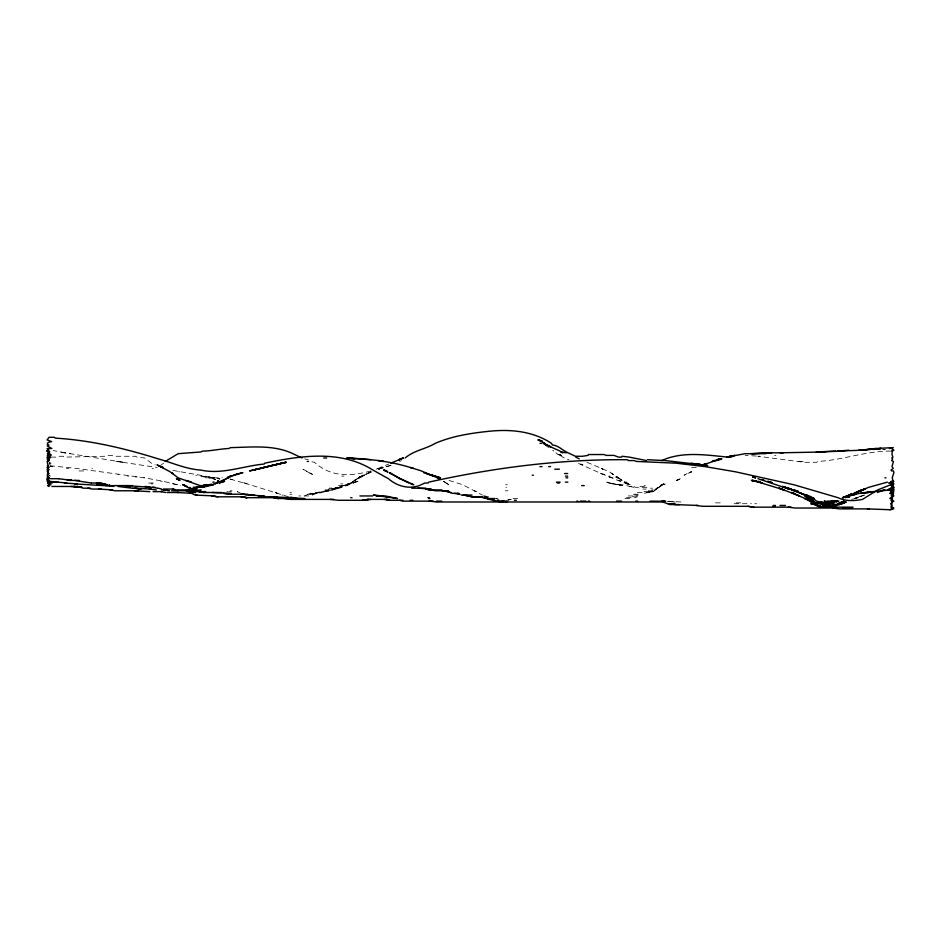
<?xml version="1.0" encoding="UTF-8"?>
<svg xmlns="http://www.w3.org/2000/svg" width="941" height="941" viewBox="0 0 941 941"><rect width="100%" height="100%" fill="white"/><g stroke="black" fill="none" stroke-linecap="round" stroke-linejoin="round"><path stroke-width="0.71" stroke-dasharray="4.71 3.53" d="M49.485 464.031L49.755 462.302M49.355 470.065L49.65 469.206M161.252 464.889L163.593 463.172M659.794 486.462L655.312 489.908L663.664 483.874L653.407 491.637L647.137 492.496M656.477 489.049L657.5 488.191M660.841 485.603L659.617 486.462L665.005 483.874L661.817 484.733L665.428 483.874L661.535 484.733L666.451 483.874L661.252 484.733L653.477 490.779L643.668 493.366L653.125 491.637L648.396 492.496M219.712 479.557L217.159 481.286L219.971 479.557M363.92 475.24L370.836 471.794L350.711 483.015L336.866 488.191L340.336 487.32L329.138 488.191M363.802 475.24L343.536 486.462L336.678 488.191M371.907 471.794L358.286 477.828L370.813 471.794M358.85 477.828L353.146 481.286L358.921 477.828L357.451 478.698M217.077 481.286L218.618 480.428M307.954 494.225L304.755 495.954M359.662 476.969L358.168 477.828L363.308 475.24L358.039 477.828L361.462 476.111M360.474 476.969L362.062 476.111M399.749 461.443L401.372 460.572M348.37 483.874L346.5 484.733L351.699 482.145M360.379 476.969L363.979 475.24L362.085 476.111M357.415 481.286L342.453 487.32L326.562 491.637L319.387 491.637M357.78 481.286L346.17 485.603L349.205 484.733M864.591 495.084L854.875 498.542L864.038 495.084M378.717 469.206L392.526 464.889L376.271 469.206L388.739 464.031M376.259 469.206L378.329 468.347M307.613 494.225L325.939 490.779L357.945 481.286M352.993 483.015L355.275 482.145M858.721 496.813L861.191 495.954M370.825 470.935C353.534 475.781 335.255 477.334 319.999 466.618L314.353 462.302L310.095 461.443M334.867 488.191L332.079 489.049L337.878 487.32M854.487 498.542L858.427 497.683L851.581 499.4M340.807 486.462L346.935 484.733L343.818 485.603M332.302 489.908L338.748 488.191L335.419 489.049M325.704 491.637L328.974 490.779L318.434 493.366L309.812 493.366M506.717 500.271L511.175 499.4L508.905 499.836M310.459 494.225L315.694 493.366M309.083 494.225L320.222 492.496L314.306 493.366L319.128 492.496L314.812 493.366L318.776 492.496L310.236 495.954L298.767 495.954M890.762 451.092C865.779 450.868 842.43 460.302 817.658 461.443L816.764 462.302L804.355 462.302L757.928 456.267L759.987 456.267L745.213 455.397M560.024 454.538L558.025 454.538L554.802 451.951M774.643 455.397L775.949 455.397M51.155 457.126L56.789 457.126L58.001 456.267L63.023 456.267L64.153 457.126L104.545 456.267L106.451 455.397L111.744 455.397L113.932 456.267L135.622 456.267L136.916 457.126L144.655 457.985L152.442 464.031L155.265 464.889M308.26 459.714L304.743 458.855M115.743 461.443L123.377 462.302L59.424 451.951L70.528 453.68M798.521 461.443L804.649 461.443M122.824 462.302L157.147 467.477M48.72 464.031L50.755 464.031L50.873 463.172L49.097 462.302M50.038 465.76L75.986 468.347L144.526 477.828L163.275 481.286L180.331 485.603M50.085 466.618L52.449 466.618L50.108 466.042M691.611 467.477L696.446 467.477M66.352 468.347L68.94 468.347M91.924 468.347L92.547 468.347M152.054 468.347L153.348 468.347M79.079 470.935L85.078 470.935M178.708 471.794L179.637 471.794M578.527 463.454L601.04 473.523M117.954 474.382L118.613 474.382M195.763 475.24L196.951 475.24M127.506 476.111L128.87 476.111M200.633 476.111L219.912 478.698L207.62 476.969L215.513 477.828M341.806 476.111L344.041 476.111M608.862 476.111L610.097 476.111M135.375 476.969L137.163 476.969M203.421 476.969L205.973 476.969M143.808 477.828L144.526 477.828M205.456 477.828L222.429 477.828M160.793 481.286L162.252 481.286M625.883 482.145L627.153 482.145M148.619 483.015L153.465 483.015M608.768 483.015L617.025 484.733L606.745 482.145L613.414 483.874L607.192 482.145L609.121 483.015M150.972 483.874L152.854 483.874M340.724 483.874L342.712 483.874M614.332 483.874L622.542 485.603L615.955 483.874M600.405 473.523L604.581 474.382L600.887 473.523L617.966 480.428L622.248 481.286L618.178 480.428L627.153 483.874M505.588 484.733L507.328 484.733M618.39 484.733L623.683 484.733M338.501 485.603L342.442 485.603M644.115 485.603L645.338 485.603M639.868 486.462L644.409 486.462M337.301 487.32L338.795 487.32M505.846 487.32L506.54 487.32M646.843 487.32L635.598 487.32L633.599 486.462L635.693 487.32M650.49 488.191L652.431 488.191M328.597 489.049L333.926 489.049M642.868 489.049L646.244 489.049M324.974 489.908L328.68 489.908M651.548 489.908L653.313 489.908M230.274 490.779L232.051 490.779M327.668 490.779L329.068 490.779M505.305 490.779L507.94 490.779M648.278 490.779L653.407 490.779M226.899 491.637L227.722 491.637M228.698 491.637L231.286 491.637M644.02 491.637L648.549 491.637M649.972 491.637L653.407 491.637M289.946 492.496L291.345 492.496M319.669 492.496L321.257 492.496M637.363 492.496L643.479 492.496M289.804 494.225L291.922 494.225M633.364 494.225L639.362 494.225M282.041 495.084L283.206 495.084M634.516 495.084L638.233 495.084M628.306 495.954L637.551 495.954M632.623 496.813L638.01 496.813M626.435 497.683L636.187 497.683M513.021 498.542L520.138 498.542M624.953 498.542L631.493 498.542M681.061 501.988L667.451 501.271L674.438 501.988L668.757 501.612M715.525 502.859L721.735 502.859M736.168 502.859L741.52 502.859M734.098 503.717L751.412 503.717M754.776 503.717L756.576 503.717M667.404 501.471L676.003 501.988M201.927 476.111L210.066 476.969L172.144 470.288M488.45 496.636L483.239 495.954L485.744 496.295M117.613 461.443L123.742 462.302M483.709 495.954L486.603 496.377M230.18 479.122L247.001 483.874L242.072 482.145M177.708 484.733L169.462 483.015M64.953 452.809L53.143 450.516M230.027 479.122L232.192 479.557M626.624 483.874L625.153 483.015L630.799 484.733L627.247 483.874L630.294 484.733L620.837 479.557M288.499 496.813L244.507 483.015M558.142 454.538L561.389 455.397L558.542 454.538L565.847 458.855L568.917 459.714M498.953 499.4L495.989 498.542L498.836 499.4M449.092 480.428L462.654 484.733L482.368 495.084M240.955 493.366L237.238 491.637L239.708 492.79M618.978 484.733L620.978 485.603L619.225 484.733M587.019 462.302L609.403 471.794L622.083 480.428L617.002 476.969L622.083 480.428L620.837 479.557M618.378 477.828L619.554 478.698L616.861 476.969L619.601 478.698L616.931 476.969M443.458 481.286L448.81 484.733L443.47 481.286L444.975 482.145M624.612 482.145L625.977 483.015M552.743 450.221L553.755 451.092M547.65 446.775L548.556 447.634M49.532 475.24L50.438 476.111M49.367 475.24L49.45 476.111M353.357 481.286L352.157 482.145L353.357 481.286M657.3 488.191L656.018 489.049L657.3 488.191M354.063 481.286L347.547 484.733L354.063 481.286M687.201 473.523L684.072 475.24L691.435 471.794L687.201 473.523M356.027 479.557L354.522 480.428L356.027 479.557M663.64 483.874L662.111 484.733L663.664 483.874M678.379 479.557L676.826 480.428L680.519 478.698L676.697 480.428L680.625 478.698L678.379 479.557M691.435 471.794L689.694 472.653L691.529 471.794M680.284 478.698L676.555 480.428L680.284 478.698M349.346 483.874L347.37 484.733L349.417 483.874M856.733 497.683L854.475 498.542L856.733 497.683M381.011 468.347L378.658 469.206L383.693 467.477L380.94 468.347M314.882 493.366L312.271 494.225L314.953 493.366M329.079 489.908L326.045 490.779L329.079 489.908M510.775 499.4L508.116 499.977L510.775 499.4M885.552 449.363L882.799 449.61L885.552 449.363M633.858 487.32L626.283 485.603L633.858 487.32M213.301 478.698L209.173 477.828L215.63 479.557L213.301 478.698M612.897 477.828L609.274 476.969L612.897 477.828M310.506 473.523L302.978 469.206L312.518 474.382L310.506 473.523M277.548 493.366L275.301 492.496L279.206 494.225L277.548 493.366M582.879 464.889L580.738 464.031L582.773 464.889M560.977 455.397L558.942 454.538L560.93 455.397M476.122 491.637L474.57 490.779L476.099 491.637M617.249 477.828L615.708 476.969L618.778 478.698L617.249 477.828M602.875 469.206L601.452 468.347L602.875 469.206M613.179 474.382L611.921 473.523L613.144 474.382M448.739 484.733L447.587 483.874L448.739 484.733"/><path stroke-width="1.41" d="M47.732 476.111L48.414 471.794L47.626 468.347L48.485 467.477L47.132 461.443L48.638 460.572L47.72 459.714L48.579 458.855L47.344 455.397L49.555 453.68L48.473 452.809L48.779 451.951L47.156 451.092L48.685 450.221L47.109 448.504L51.837 448.504L47.191 445.916L48.92 445.046L47.262 444.187L48.097 442.458L51.614 441.6L47.062 439.87L49.097 437.283L54.108 437.283L55.507 438.141C90.571 440.223 124.8 448.41 158.217 458.855C172.368 462.737 186.177 469.218 200.845 470.065C221.829 474.829 243.237 465.936 264.221 464.031L264.75 463.172C300.132 455.785 340.43 449.539 372.965 470.065L388.445 478.698C396.937 486.085 408.382 489.379 419.251 485.603L424.897 483.015L428.084 483.015L428.72 482.145C493.79 467.689 560.213 459.114 627.282 459.714L628.459 460.572L634.175 460.572L636.481 461.443L675.956 463.172L705.103 466.618L735.427 471.794L793.839 484.733L837.984 497.683C845.394 501.447 854.722 500.977 862.521 499.4L877.682 489.908L892.891 483.874L891.421 484.733L893.397 484.733L891.268 485.603L892.938 485.603L892.15 486.462L893.444 486.462L889.692 489.049M892.092 483.874L893.162 481.286L892.221 477.828L893.915 472.653L893.491 470.935L891.68 470.935L890.998 470.065L893.303 468.347L891.997 466.618L893.421 461.443L891.692 460.572L892.656 458.855L891.739 457.985L892.915 457.126L891.997 454.538L892.268 451.092L893.891 450.221L892.009 448.504L892.586 447.634M48.379 477.828L47.226 476.111L48.073 472.653L47.215 470.065L48.414 470.065L47.862 467.477M66.717 479.557L71.069 480.428L71.281 479.557M47.779 481.286L47.673 478.698L49.097 477.828L49.567 478.698L47.438 479.557L47.862 480.428L52.12 483.015L47.615 483.015L50.955 484.733L47.568 485.603L49.05 486.462L47.426 479.557M109.485 484.733L109.18 485.603L111.861 485.603M48.744 454.538L49.097 453.68M47.709 476.969L47.885 478.698M47.438 481.286L47.05 477.828M892.891 486.462L891.48 488.191L893.55 489.049C877.694 492.449 860.415 490.79 845.5 497.683M213.019 484.733L213.631 483.874M47.438 474.382L48.379 472.653L47.297 471.794M48.297 468.347L47.368 469.206L48.097 470.935L47.532 471.794L48.908 473.523M47.756 474.382L48.709 473.523M48.05 461.443L49.073 460.572L47.779 459.714L48.991 458.855L48.026 457.985L50.532 457.126L48.309 456.267L51.049 455.397L51.061 454.538L47.403 453.68L49.214 451.951L47.168 451.092L47.179 450.221L48.85 450.221M405.148 457.985C413.934 450.41 425.708 449.092 435.295 443.317C452.445 435.965 471.065 433.142 489.402 431.249C510.939 429.025 533.171 431.284 551.438 443.317L552.52 445.046C558.46 445.375 562.659 450.598 567.999 452.809L575.386 456.267L582.491 456.267L588.019 455.397L588.454 454.538L604.381 454.538L605.957 455.397L613.991 455.397L618.531 457.126L621.625 457.126L622.154 456.267L629.376 457.126L646.549 460.572M215.042 483.874L231.815 476.111L242.331 472.653M889.88 509.751L892.809 508.034L890.892 507.164L891.55 505.446L890.645 503.717L892.456 501.988L890.986 500.271L892.221 498.542L889.845 498.542L893.327 495.084L891.045 495.084L892.444 493.366L889.751 493.366L893.468 491.637L891.256 491.637L892.833 490.779L890.245 490.779L892.409 489.908L889.963 489.908L892.915 489.049M221.7 481.286L224.793 479.557M214.677 483.874L218.782 482.145L215.936 483.015M834.479 505.446L844.101 501.13L834.89 505.446M839.901 502.859L838.29 503.717L841.595 501.988M861.98 489.908L854.487 493.366L868.684 487.32L887.351 482.145M165.275 461.443L178.167 453.68L201.08 451.951L202.609 451.092C211.525 450.998 220.088 448.869 228.91 448.504L230.521 447.634C251.4 447.198 273.608 444.54 292.945 453.68L301.896 457.985M857.98 491.637L862.156 489.908L856.087 492.496L864.955 489.049L845.935 496.813M854.487 493.366L858.027 491.637L856.028 492.496M703.398 464.889L720.159 458.855M847.829 495.954L851.57 494.225L842.418 497.683M847.523 495.954L851.264 494.225M854.428 493.366L858.145 491.637L854.005 493.366M891.468 483.015L893.327 482.145L891.021 482.145L893.044 481.286M390.738 463.172L403.313 457.985M849.582 495.084L847.629 495.954L851.57 494.225L842.936 497.683L851.581 494.225L847.359 495.954M399.255 459.714L403.219 457.985L399.066 459.714L401.207 458.855M844.3 502.859L839.207 504.576L846.288 501.988L836.831 505.446L823.457 505.446M862.438 489.908L860.415 490.779L864.638 489.049L860.18 490.779M877.377 492.496L884.117 489.908M228.416 476.969L231.204 476.111L227.816 476.969M236.438 474.382L242.872 472.653M842.818 497.683L845.194 496.813M238.72 473.523L233.274 475.24M829.15 501.988L831.75 501.13M661.711 460.572L665.805 458.855C685.577 451.656 707.338 455.126 727.84 457.126M730.228 456.267L727.087 457.126L734.874 455.397L726.699 457.126L745.084 453.68L765.939 453.68M721.923 458.855L719.206 459.714L721.359 459.137M891.245 484.733L893.95 483.874L888.516 483.015L893.891 481.286L891.08 481.286M716.619 460.572L718.524 460.008M832.409 501.988L829.527 502.859L833.103 501.988L825.598 503.717L830.244 502.859M230.157 476.111L232.239 475.534M270.49 465.76L286.417 462.302L260.563 468.347L285.57 462.302M256.27 469.206L249.624 470.935L270.843 465.76L260.269 468.347M891.692 487.897L893.809 487.32M832.126 505.446L834.338 504.87M832.679 502.859L829.233 503.717L831.903 502.859L829.327 503.717L816.788 502.859L822.14 503.717M211.666 484.156L205.079 485.603L210.066 484.733M278.065 464.031L285.817 462.302L270.714 465.76M889.48 448.504L893.08 447.634L875.165 448.504M830.927 505.729L828.48 506.305L834.173 505.446L827.492 506.305L836.173 505.446L826.198 506.305L836.714 505.446M828.586 503.717L833.644 502.859L827.104 503.717M263.762 467.477L267.609 466.618M499.553 501.988L503.4 501.13L499.165 501.988M891.103 487.897L893.903 487.32L891.88 487.32L893.856 489.049L893.268 495.084L893.868 495.954L892.797 495.954L892.303 498.542L892.527 500.271L893.891 501.13L891.88 501.988L891.939 507.164L893.738 508.034L893.491 508.893L890.504 509.751L867.426 508.893M880.752 490.779L885.01 489.908M729.769 456.914L732.38 456.479L729.616 456.914M873.048 491.637L862.321 493.366M831.338 503.07L827.292 503.717L833.644 502.859M887.822 489.908L893.515 489.049L888.645 489.049M193.117 487.32L204.62 486.462M873.93 491.637L860.203 493.366M198.575 487.32L205.009 486.462L196.457 487.32L205.385 486.462M829.256 501.988L836.02 501.13L828.327 501.988L835.937 501.13M875.306 448.504L860.603 450.221L880.87 448.504M873.048 449.363L881.082 448.504L858.698 450.221M371.154 499.4L362.32 500.271L368.66 499.4L363.026 500.271L338.325 500.271L330.267 499.4M848.841 450.221L837.396 451.092L861.215 450.221M818.505 451.951L843.959 451.092M780.183 452.809L825.598 451.951M752.365 453.68L771.632 452.809L750.73 453.68M816.294 451.951L835.596 451.092M540.028 443.317L541.593 443.317M872.578 449.363L874.812 449.363M771.502 452.809L783.23 452.809M49.932 457.985L47.05 457.985L49.12 458.855L48.156 461.443M323.728 457.985L326.656 457.985M359.697 458.855C377.788 459.796 395.867 462.831 413.146 468.347L410.452 467.477L421.38 470.935L439.6 478.698M718.112 458.855L720.994 458.855M717.277 459.714L718.465 459.714M713.431 460.572L716.03 460.572M307.248 461.443L308.448 461.443M703.986 464.031L706.832 464.031M539.899 466.618L542.04 466.618M548.615 466.618L550.556 466.618M47.473 467.477L49.026 467.477L47.72 466.618M554.767 469.206L559.401 469.206M564.612 473.523L567.694 473.523M532.253 475.24L533.406 475.24M565.482 476.111L567.694 476.111M565.976 477.828L567.776 477.828M884.928 477.828L885.987 477.828M50.602 478.698L58.918 478.698M71.434 480.428L58.707 478.698M71.928 480.428L79.291 480.428M47.273 481.286L56.025 482.145M58.224 482.145L48.309 481.286M212.842 482.145L214.23 482.145M556.437 482.145L560.142 482.145M565.412 482.145L567.882 482.145M66.799 483.015L58.001 482.145M91.43 483.015L100.464 483.015M557.378 483.015L559.542 483.015M77.115 483.874L64.388 483.015M104.392 483.874L105.768 483.874M106.309 484.733L107.839 484.733M203.785 484.733L210.76 484.733M212.525 484.733L213.384 484.733L206.279 486.462L199.245 486.462M106.545 485.603L96.794 484.733L113.732 486.462M112.497 485.603L132.458 485.603M201.374 485.603L208.337 485.603M581.609 485.603L584.243 485.603M51.931 486.462L77.585 486.462M144.926 486.462L150.137 487.32L127.423 485.603M70.751 486.462L82.114 487.32L73.586 486.462L80.95 487.32M125.094 487.32L129.858 487.32M150.725 487.32L154.959 487.32M90.371 488.191L83.373 488.191L77.456 486.462L80.503 487.32M132.61 488.191L151.289 489.049M194.928 488.191L197.375 488.191M411.723 488.191L425.967 488.191M101.287 489.049L92.077 489.049L87.878 488.191M140.691 489.049L135.739 488.191M161.546 489.049L158.064 488.191M163.299 489.049L173.591 489.049M193.058 489.049L196.504 489.049M431.39 489.049L417.769 488.191M112.602 489.908L98.546 489.049M156.324 489.908L149.29 489.049M161.44 489.908L164.781 489.908M189.329 489.908L176.32 489.908L172.956 489.049M187.153 486.462L183.236 484.733C188.423 488.461 194.74 490.814 201.209 489.908M441.87 489.908L428.673 489.908L425.932 489.049L432.86 489.908L425.603 489.049M138.621 490.779L115.296 490.779L109.826 489.908M171.638 490.779L195.763 490.779M198.01 490.779L200.104 490.779M448.434 490.779L435.06 490.779L431.931 489.908M149.807 491.637L134.351 490.779M153.077 491.637L161.723 491.637M194.093 491.637L186.847 490.779M199.763 491.637L205.738 491.637M449.045 491.637L442.282 490.779M165.828 492.496L160.887 491.637M167.298 492.496L178.508 492.496M190.999 491.637L195.763 492.496M221.653 492.496L203.656 492.496L193.234 490.779L204.209 492.496M446.669 491.637L451.092 492.496M192.552 493.366L176.979 492.496M231.298 493.366L212.125 492.496M459.043 493.366L452.35 493.366L450.033 492.496M247.895 494.225L227.157 494.225L223.64 493.366M459.867 494.225L454.632 493.366M197.081 495.084L195.21 495.084L185.789 490.484M254.858 495.084L246.495 495.084L241.955 493.649L244.295 494.225M461.278 495.084L472.076 495.084M214.63 495.954L195.622 495.084M264.786 495.954L248.765 495.084M359.921 495.954L372.601 495.954M376.129 495.954L381.376 495.954M381.987 495.954L385.822 495.954M465.995 495.378L469.971 495.954M211.937 495.954L217.794 496.813L243.966 496.813M277.336 496.813L263.821 496.813L260.88 495.954L264.55 496.813L258.246 495.954M386.01 496.813L387.057 496.813M482.286 496.813L471.029 496.813L468.242 495.954M278.36 498.542L273.419 497.683L246.095 497.683L241.696 496.813L247.118 497.683L241.131 496.813M293.674 497.683L269.349 496.813M350.734 497.683L352.04 497.683M427.861 497.683L429.296 497.683M487.885 497.683L471.653 496.813M289.122 498.542L277.901 498.542L273.419 497.683M304.896 498.542L287.852 497.683M428.72 498.542L429.99 498.542M495.107 498.542L486.226 498.542L482.98 497.683M333.808 499.4L290.581 499.4L284.441 498.542M366.896 499.4L388.257 499.4M493.731 499.4L488.426 499.4L487.226 498.542L495.778 501.13L506.87 501.13M402.866 500.271L389.48 500.271L384.481 499.4M410.276 500.271L412.793 500.271M492.766 500.271L494.084 500.271M514.421 500.271L516.327 500.271M428.567 501.13L402.442 501.13L399.737 500.271M428.825 501.13L433.295 501.13M436.33 501.13L441.658 501.13M576.821 501.13L577.892 501.13M580.303 501.13L585.749 501.13M588.243 501.13L589.736 501.13M616.543 501.13L621.53 501.13M635.787 501.13L637.692 501.13M650.137 501.13L664.534 501.306M663.087 501.13L665.758 501.13M827.021 501.13L838.913 501.13M437.306 501.988L664.499 501.988M824.175 503.717L820.54 501.988L825.034 503.717M823.681 502.859L835.043 502.859M668.439 503.717L674.897 503.717M679.437 504.576L669.874 504.576L662.935 501.988M830.021 504.576L816.741 503.717L809.001 498.542L811.283 499.4L806.002 497.683L812.107 499.4M698.104 505.446L674.356 504.576M773.208 505.446L775.466 505.446M779.96 505.446L785.464 505.446M753.717 507.164L747.942 506.305L702.704 506.305L696.175 505.446M772.843 506.305L774.972 506.305M830.515 506.305L820.293 506.305L816.235 505.446L807.449 499.4L811.777 501.988L807.531 499.4L810.848 501.13L797.262 495.084L779.242 488.191L783.935 489.908L752.918 480.428L756.27 481.286M791.087 507.164L753.447 507.164L747.942 506.305M819.282 507.164L824.057 507.164M853.134 507.164L825.551 507.164L823.504 506.305M837.608 508.034L795.204 508.034L788.264 507.164M842.842 508.034L851.852 508.034M869.39 508.893L839.584 508.893L832.879 508.034M665.064 460.572L647.443 459.714M346.453 457.985L370.954 459.714M362.003 458.855L349.582 457.985M661.664 501.13L664.499 501.318M665.228 460.572L702.727 464.889M382.634 495.954L373.342 495.084L397.42 498.542L386.927 496.236M132.187 488.191L118.119 486.462M96.453 483.015L104.075 483.874L101.534 483.298M347.57 457.985L354.91 458.855L348.393 457.985M822.752 504.576L829.868 505.446M133.916 488.191L141.103 489.049M74.515 483.874L103.063 485.603M756.74 481.11L751.377 480.428L756.058 481.11M429.837 501.13L436.577 501.988M691.129 463.172L702.539 464.889L697.446 464.031M191.105 481.804L185.777 480.428M827.386 506.646L830.915 507.164M212.019 495.954L217.794 496.813M497.577 501.13L503.259 501.988M163.781 489.908L169.509 490.779M832.938 507.164L829.962 506.74M827.598 506.74L830.362 507.164M566.27 452.809L560.765 451.951L562.683 452.809L561.342 451.951M463.101 495.084L468.547 495.954L466.089 495.378M817.67 505.011L810.824 503.717L815.365 504.576M755.929 481.074L752.047 480.428L762.469 483.015M833.185 505.446L829.503 504.799M702.927 464.889L707.785 465.76M152.63 487.32L157.441 488.191M187.471 489.908L192.035 490.779M822.587 505.87L824.845 506.305M290.734 497.248L297.203 498.542M74.833 480.428L90.995 483.015M758.081 481.286L760.304 481.721M146.008 486.462L150.089 487.32M823.41 502.859L816.494 501.13L812.236 497.683L813.659 498.542L800.979 493.366L809.284 495.954L814.318 498.542M503.035 501.13L506.846 501.988M67.117 479.557L70.951 480.428M101.499 483.298L107.98 485.603M195.269 492.496L191.823 491.637L195.199 492.496L193.246 491.637M822.799 505.729L825.022 506.305M423.626 472.653L435.013 476.111M772.443 482.721L770.432 482.145L772.349 482.721M822.669 505.729L824.61 506.305M788.487 488.191L791.369 489.049M757.964 478.698L788.887 489.049L782.618 486.462L803.461 494.225L791.687 489.908M432.037 475.24L440.517 477.828M202.562 486.462L178.143 477.828L170.156 471.794L157.029 464.889L162.864 467.477M762.175 479.557L764.057 480.133M189.059 491.637L190.941 492.214M795.792 490.779L798.333 491.637L793.581 489.908L798.568 491.637L782.559 486.462L789.358 489.049M432.178 475.24L437.741 476.969M186.459 490.779L189.165 491.637M779.03 488.191L783.818 489.908M47.25 451.092L49.826 451.951M546.498 445.046L560.154 451.092M426.249 473.523L433.248 476.111M794.851 494.225L799.627 495.954L797.239 495.084M189.529 488.191L194.211 489.908M410.829 483.874L413.217 484.733M808.566 500.271L810.919 501.13L804.72 498.542L808.39 500.271M413.84 484.733L398.349 477.828L408.9 483.015M546.756 445.916L543.016 442.458L546.215 445.046L543.557 443.317L550.673 446.775M546.862 445.046L550.426 446.775L549.026 445.916M808.542 496.813L804.12 495.084L810.836 498.542L808.378 496.813L809.683 497.683M821.893 501.988L824.01 502.859M190.8 488.191L188.929 487.32M791.534 492.496L795.498 494.225L792.075 492.496M784.782 487.32L786.805 488.191M437.259 477.828L439.082 478.698M159.005 465.76L160.852 466.618M579.28 458.855L575.786 457.126M201.127 485.603L202.833 486.462M48.426 468.347L47.074 467.477L48.638 466.618L47.309 465.76M807.613 499.4L808.931 500.271M814.553 501.988L811.036 499.4L814.683 501.988M47.144 457.126L49.555 458.855L47.285 459.714L48.426 460.572M47.885 476.969L49.097 477.828M812.33 500.271L813.518 501.13M892.891 484.733L893.385 485.603M891.915 450.221L892.068 451.092M837.584 501.13L836.337 501.988L837.596 501.13M228.063 477.828L226.405 478.698L228.075 477.828M849.335 495.084L847.265 495.954L849.335 495.084M714.972 460.572L712.431 461.443L714.972 460.572M221.77 482.145L219.112 483.015L224.652 481.286L221.77 482.145M260.833 468.347L253.505 470.065L260.833 468.347M830.103 502.859L827.21 503.717L830.103 502.859M849.5 496.813L847.488 497.389L849.5 496.813M831.009 505.729L828.762 506.305L831.032 505.729M856.228 494.225L851.193 495.084L856.228 494.225M874.118 491.637L867.708 492.496L874.118 491.637M827.457 501.988L824.292 501.13L827.457 501.988M383.481 461.443L378.623 460.572L383.481 461.443M820.329 506.305L816.812 505.446L820.293 506.305M541.099 440.729L537.852 439.87L542.451 441.6L538.581 439.87L542.322 441.6L541.099 440.729M389.562 500.271L386.433 499.4L389.48 500.271M769.691 481.863L767.727 481.286L769.656 481.863M755.47 477.828L752.753 476.969L755.47 477.828M495.778 501.13L493.072 500.271L495.754 501.13M440.094 477.828L437.553 476.969L440 477.828M807.178 496.813L804.837 495.954L809.178 497.683L807.178 496.813M807.837 496.813L805.543 495.954L809.507 497.683L807.837 496.813M184.942 485.603L182.789 484.733L184.906 485.603M385.963 470.935L383.928 470.065L387.61 471.794L384.057 470.065L387.61 471.794L385.951 470.935M178.367 479.557L176.332 478.698L179.99 480.428L178.367 479.557M808.319 495.954L806.296 495.084L808.319 495.954M459.573 494.225L457.585 493.366L459.549 494.225M808.672 497.683L806.731 496.813L810.213 498.542L808.672 497.683M395.655 476.111L389.374 472.653L400.007 478.698L395.679 476.111M795.498 494.225L793.663 493.366L795.439 494.225M810.413 501.13L808.637 500.271L812.001 501.988L810.413 501.13M162.746 467.477L160.97 466.618L162.746 467.477M811.201 499.4L809.46 498.542L811.118 499.4M390.962 473.523L389.315 472.653L390.938 473.523M813.518 498.542L812.177 497.683L813.518 498.542M816.376 505.446L813.918 503.717L816.376 505.446M172.791 473.523L171.65 472.653L172.721 473.523M544.016 443.317L543.063 442.458L544.921 444.187L544.004 443.317"/></g></svg>
